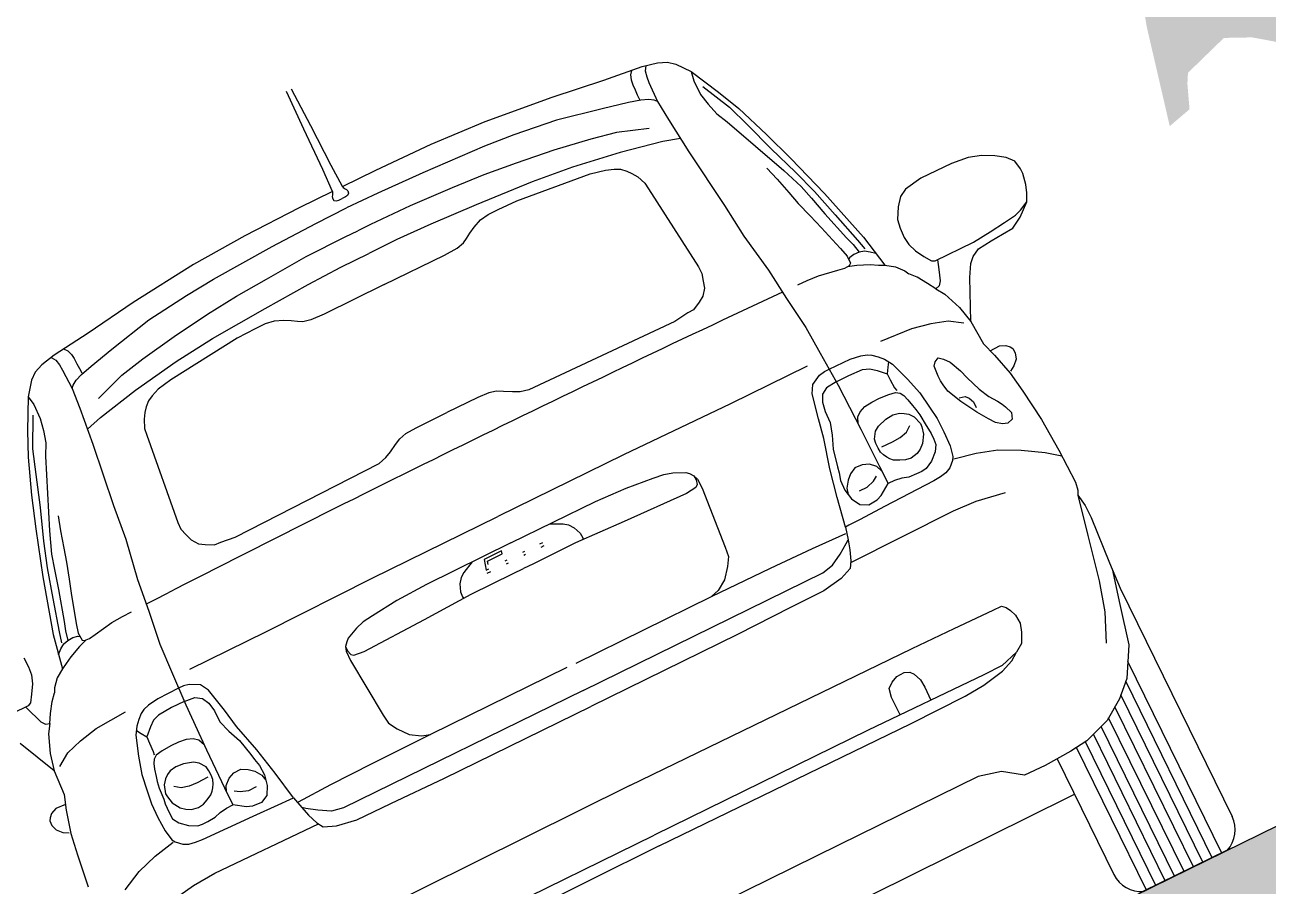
# Model space of a CAD drawing. Header units: millimetres. Extents: x 1754 to 2064, y 960 to 1845.
# Drawn here: x 2028.103 to 2029.983, y 1794.179 to 1795.481 of the extents above; entities that cross this region are included whole.
import ezdxf

# ---------------------------------------------------------------- set-up
doc = ezdxf.new("R2010")
doc.units = ezdxf.units.MM
for name, color, linetype in [('FIGURE_SAGOME', 252, 'Continuous'), ('SRAFA', 251, 'Continuous'), ('ZDIVO', 1, 'Continuous')]:
    doc.layers.add(name, color=color, linetype=linetype)

msp = doc.modelspace()

# ---------------------------------------------------------------- hatches: boundary and pattern name
at = {"layer": 'FIGURE_SAGOME', "linetype": 'Continuous'}
h = msp.add_hatch(color=256, dxfattribs=at)
h.paths.add_polyline_path([(2030.4062, 1795.5678), (2030.3734, 1795.5918), (2030.3628, 1795.5686), (2030.3589, 1795.5456), (2030.3616, 1795.5239), (2030.3687, 1795.5013), (2030.3917, 1795.4584), (2030.4243, 1795.4163), (2030.4598, 1795.3726), (2030.4908, 1795.3257), (2030.5114, 1795.2756), (2030.5154, 1795.2204), (2030.5588, 1795.1054), (2030.5988, 1794.9827), (2030.6229, 1794.9233), (2030.6535, 1794.8691), (2030.6926, 1794.8222), (2030.7157, 1794.8014), (2030.7426, 1794.7835), (2030.7066, 1794.7629), (2030.6643, 1794.7592), (2030.6184, 1794.7527), (2030.5942, 1794.7428), (2030.5706, 1794.7253), (2030.0448, 1795.4177), (2030.0204, 1795.4408), (2029.9932, 1795.4555), (2029.959, 1795.4618), (2029.9163, 1795.461), (2029.862, 1795.4083), (2029.8611, 1795.3918), (2029.8643, 1795.3531), (2029.8344, 1795.3276), (2029.7994, 1795.4788), (2029.7863, 1795.5586), (2029.7789, 1795.6392), (2029.7771, 1795.7204), (2029.783, 1795.8005), (2029.7981, 1795.8781), (2029.8228, 1795.9503), (2029.8541, 1795.9867), (2029.8883, 1796.0355), (2029.7829, 1796.2505), (2029.8103, 1796.305), (2029.8505, 1796.3007), (2029.879, 1796.2815), (2029.8976, 1796.2516), (2029.9118, 1796.2145), (2029.9357, 1796.133), (2029.9535, 1796.0966), (2029.9799, 1796.0674), (2030.0177, 1796.072), (2030.0524, 1796.0688), (2030.1129, 1796.0454), (2030.171, 1796.0108), (2030.2376, 1795.9793), (2030.2711, 1796.0458), (2030.2898, 1796.1201), (2030.2884, 1796.1986), (2030.2653, 1796.2745), (2030.2542, 1796.2971), (2030.2394, 1796.3129), (2030.1993, 1796.3313), (2030.1551, 1796.3437), (2030.117, 1796.3622), (2030.0961, 1796.4581), (2030.1547, 1796.4999), (2030.1856, 1796.486), (2030.2164, 1796.458), (2030.2491, 1796.4239), (2030.2891, 1796.3914), (2030.3849, 1796.3862), (2030.4267, 1796.4378), (2030.4606, 1796.4935), (2030.4828, 1796.5585), (2030.4883, 1796.6374), (2030.4717, 1796.6814), (2030.4479, 1796.7218), (2030.3909, 1796.8011), (2030.3639, 1796.842), (2030.3433, 1796.884), (2030.3324, 1796.9288), (2030.336, 1796.9767), (2030.4347, 1796.8407), (2030.4821, 1796.7706), (2030.5233, 1796.6967), (2030.5545, 1796.6187), (2030.574, 1796.5361), (2030.5774, 1796.4475), (2030.5617, 1796.3526), (2030.9192, 1796.0057), (2030.8859, 1795.9633), (2031.261, 1795.1449), (2031.1914, 1795.0967), (2030.8792, 1795.6784), (2030.8245, 1795.6796), (2030.809, 1795.658), (2031.0773, 1794.9737), (2031.057, 1794.961), (2030.9911, 1794.9595), (2030.92, 1795.1842), (2030.8224, 1795.41), (2030.762, 1795.5207), (2030.6953, 1795.6283), (2030.6192, 1795.7323), (2030.5363, 1795.832), (2030.5117, 1795.8781), (2030.4778, 1795.9266), (2030.4563, 1795.9482), (2030.4319, 1795.9652), (2030.4026, 1795.9759), (2030.3712, 1795.9786), (2030.3172, 1795.9251), (2030.3111, 1795.9151), (2030.3094, 1795.8962), (2030.3061, 1795.8395), (2030.3587, 1795.765), (2030.4048, 1795.6874), (2030.4411, 1795.605), (2030.4646, 1795.5162), (2030.4457, 1795.524), (2030.4282, 1795.5435)])
h.paths.add_polyline_path([(2030.3871, 1795.2367), (2030.416, 1795.2248), (2030.4407, 1795.1989), (2030.4824, 1795.1241), (2030.5085, 1795.0587), (2030.5374, 1794.9956), (2030.5646, 1794.9298), (2030.5882, 1794.8552), (2030.3443, 1795.2157), (2030.3605, 1795.2377)], flags=16)
at = {"layer": 'SRAFA'}
msp.add_hatch(color=256, dxfattribs=at).paths.add_polyline_path([(2053.2994, 1804.9647), (2027.3754, 1792.2563), (2027.0876, 1792.8435), (2030.3991, 1794.4669), (2030.3331, 1794.6016), (2042.5106, 1800.5712, 0.004178), (2042.5114, 1800.5713, -0.004178), (2042.5106, 1800.5712), (2042.6381, 1800.6337), (2052.9455, 1805.6866)])

# ---------------------------------------------------------------- linework, layer by layer
at = {"layer": 'FIGURE_SAGOME', "linetype": 'Continuous'}
for p, q in [((2028.9784, 1795.3971), (2029.0363, 1795.4176)), ((2029.0201, 1795.4119), (2029.0188, 1795.4052)), ((2029.0363, 1795.4176), (2029.0597, 1795.4232)), ((2029.0418, 1795.4189), (2029.0407, 1795.411)), ((2029.0407, 1795.411), (2029.0432, 1795.402)), ((2029.0597, 1795.4232), (2029.0746, 1795.4244)), ((2029.0746, 1795.4244), (2029.0872, 1795.4215)), ((2029.0872, 1795.4215), (2029.1103, 1795.4103)), ((2029.1103, 1795.4103), (2029.1518, 1795.3792)), ((2029.1103, 1795.4103), (2029.1144, 1795.3961)), ((2028.9002, 1795.3715), (2028.9784, 1795.3971)), ((2029.0188, 1795.4052), (2029.0195, 1795.3976)), ((2029.0195, 1795.3976), (2029.022, 1795.3903)), ((2029.022, 1795.3903), (2029.0256, 1795.3823)), ((2029.0432, 1795.402), (2029.0466, 1795.3938)), ((2029.0466, 1795.3938), (2029.0597, 1795.3649)), ((2029.1144, 1795.3961), (2029.1248, 1795.3755)), ((2028.5247, 1795.3228), (2028.4985, 1795.3801)), ((2028.5351, 1795.3279), (2028.5059, 1795.3837)), ((2028.799, 1795.3346), (2028.9002, 1795.3715)), ((2029.0256, 1795.3823), (2029.0289, 1795.3749)), ((2029.0289, 1795.3749), (2029.0321, 1795.368)), ((2029.1248, 1795.3755), (2029.1363, 1795.3606)), ((2029.128, 1795.3875), (2029.1686, 1795.3565)), ((2029.1518, 1795.3792), (2029.1824, 1795.3543)), ((2028.9756, 1795.354), (2028.9065, 1795.3368)), ((2029.0155, 1795.3632), (2028.9756, 1795.354)), ((2029.0345, 1795.3669), (2029.0155, 1795.3632)), ((2029.0458, 1795.3679), (2029.0345, 1795.3669)), ((2029.0546, 1795.3671), (2029.0458, 1795.3679)), ((2029.0597, 1795.3649), (2029.0546, 1795.3671)), ((2029.0597, 1795.3649), (2029.0762, 1795.3378)), ((2029.1363, 1795.3606), (2029.1491, 1795.3463)), ((2029.1686, 1795.3565), (2029.1963, 1795.3289)), ((2029.1824, 1795.3543), (2029.2246, 1795.3148)), ((2028.717, 1795.3002), (2028.799, 1795.3346)), ((2028.9065, 1795.3368), (2028.8422, 1795.3145)), ((2029.0762, 1795.3378), (2029.107, 1795.2889)), ((2029.1491, 1795.3463), (2029.165, 1795.3341)), ((2029.165, 1795.3341), (2029.2508, 1795.2605)), ((2028.5532, 1795.262), (2028.5247, 1795.3228)), ((2028.5657, 1795.2681), (2028.5351, 1795.3279)), ((2028.8422, 1795.3145), (2028.798, 1795.2974)), ((2028.9974, 1795.318), (2028.9588, 1795.3078)), ((2029.0471, 1795.3241), (2028.9974, 1795.318)), ((2029.1963, 1795.3289), (2029.2316, 1795.2932)), ((2029.2246, 1795.3148), (2029.2611, 1795.2787)), ((2028.6333, 1795.2609), (2028.717, 1795.3002)), ((2028.798, 1795.2974), (2028.7047, 1795.2571)), ((2028.9588, 1795.3078), (2028.9026, 1795.2912)), ((2029.0677, 1795.3043), (2029.003, 1795.2878)), ((2029.0942, 1795.3091), (2029.0677, 1795.3043)), ((2028.9026, 1795.2912), (2028.8455, 1795.2718)), ((2029.003, 1795.2878), (2028.9307, 1795.2657)), ((2029.107, 1795.2889), (2029.1611, 1795.2074)), ((2029.2316, 1795.2932), (2029.2684, 1795.2578)), ((2029.2611, 1795.2787), (2029.312, 1795.2257)), ((2029.5294, 1795.2804), (2029.5043, 1795.2713)), ((2029.5498, 1795.2832), (2029.5294, 1795.2804)), ((2029.5697, 1795.2826), (2029.5498, 1795.2832)), ((2029.587, 1795.2803), (2029.5697, 1795.2826)), ((2029.5999, 1795.2746), (2029.587, 1795.2803)), ((2028.5679, 1795.2287), (2028.5532, 1795.262)), ((2028.583, 1795.2362), (2028.5657, 1795.2681)), ((2028.583, 1795.2362), (2028.6333, 1795.2609)), ((2028.8455, 1795.2718), (2028.797, 1795.2539)), ((2028.9307, 1795.2657), (2028.8697, 1795.2436)), ((2028.9577, 1795.2553), (2028.9808, 1795.2613)), ((2028.9808, 1795.2613), (2028.9942, 1795.2627)), ((2028.9942, 1795.2627), (2029.0037, 1795.2624)), ((2029.0037, 1795.2624), (2029.013, 1795.2597)), ((2029.013, 1795.2597), (2029.0208, 1795.256)), ((2029.2248, 1795.2641), (2029.2404, 1795.2474)), ((2029.2508, 1795.2605), (2029.2768, 1795.2363)), ((2029.2684, 1795.2578), (2029.2971, 1795.229)), ((2029.5043, 1795.2713), (2029.4577, 1795.2491)), ((2029.6087, 1795.263), (2029.5999, 1795.2746)), ((2029.612, 1795.2558), (2029.6087, 1795.263)), ((2028.7047, 1795.2571), (2028.6366, 1795.2263)), ((2028.797, 1795.2539), (2028.7488, 1795.2342)), ((2028.8697, 1795.2436), (2028.7852, 1795.2085)), ((2028.8465, 1795.2146), (2028.9577, 1795.2553)), ((2029.0208, 1795.256), (2029.0296, 1795.2508)), ((2029.0296, 1795.2508), (2029.0404, 1795.2413)), ((2029.0404, 1795.2413), (2029.046, 1795.2326)), ((2029.2404, 1795.2474), (2029.2582, 1795.2271)), ((2029.4577, 1795.2491), (2029.4345, 1795.2323)), ((2029.6165, 1795.2394), (2029.612, 1795.2558)), ((2029.6182, 1795.2269), (2029.6165, 1795.2394)), ((2028.5679, 1795.2287), (2028.5175, 1795.2041)), ((2028.568, 1795.2234), (2028.5676, 1795.2211)), ((2028.5676, 1795.2211), (2028.5679, 1795.2185)), ((2028.5679, 1795.2287), (2028.568, 1795.2271)), ((2028.568, 1795.2271), (2028.568, 1795.2234)), ((2028.5875, 1795.2207), (2028.5824, 1795.2182)), ((2028.583, 1795.2362), (2028.5842, 1795.2351)), ((2028.5842, 1795.2351), (2028.5871, 1795.2328)), ((2028.5871, 1795.2328), (2028.5892, 1795.2317)), ((2028.5906, 1795.2227), (2028.5875, 1795.2207)), ((2028.5892, 1795.2317), (2028.5911, 1795.2299)), ((2028.6366, 1795.2263), (2028.5892, 1795.2043)), ((2028.5922, 1795.2262), (2028.5906, 1795.2227)), ((2028.5911, 1795.2299), (2028.5922, 1795.2262)), ((2028.7488, 1795.2342), (2028.6852, 1795.2073)), ((2029.046, 1795.2326), (2029.1216, 1795.1147)), ((2029.2582, 1795.2271), (2029.2724, 1795.2109)), ((2029.2768, 1795.2363), (2029.2924, 1795.2186)), ((2029.2971, 1795.229), (2029.3284, 1795.1936)), ((2029.312, 1795.2257), (2029.3712, 1795.1597)), ((2029.4269, 1795.2211), (2029.4238, 1795.2054)), ((2029.4345, 1795.2323), (2029.4269, 1795.2211)), ((2029.618, 1795.2132), (2029.6182, 1795.2269)), ((2028.5175, 1795.2041), (2028.4351, 1795.162)), ((2028.5428, 1795.1803), (2028.5892, 1795.2043)), ((2028.5679, 1795.2185), (2028.5701, 1795.2153)), ((2028.5701, 1795.2153), (2028.5739, 1795.2145)), ((2028.5739, 1795.2145), (2028.5773, 1795.2157)), ((2028.5773, 1795.2157), (2028.5824, 1795.2182)), ((2028.6852, 1795.2073), (2028.6255, 1795.1789)), ((2028.7852, 1795.2085), (2028.7165, 1795.1794)), ((2028.8035, 1795.1941), (2028.8186, 1795.2015)), ((2028.8186, 1795.2015), (2028.8465, 1795.2146)), ((2029.1611, 1795.2074), (2029.19, 1795.1615)), ((2029.2724, 1795.2109), (2029.2903, 1795.1922)), ((2029.2924, 1795.2186), (2029.3127, 1795.1952)), ((2029.4238, 1795.2054), (2029.4227, 1795.1865)), ((2029.608, 1795.1901), (2029.618, 1795.2132)), ((2029.6088, 1795.2007), (2029.618, 1795.2132)), ((2028.7823, 1795.1749), (2028.7919, 1795.186)), ((2028.7919, 1795.186), (2028.8035, 1795.1941)), ((2029.2903, 1795.1922), (2029.3075, 1795.1741)), ((2029.3127, 1795.1952), (2029.3456, 1795.1587)), ((2029.3284, 1795.1936), (2029.3622, 1795.1553)), ((2029.4227, 1795.1865), (2029.4264, 1795.1733)), ((2029.5846, 1795.1819), (2029.601, 1795.1931)), ((2029.5968, 1795.1736), (2029.608, 1795.1901)), ((2029.601, 1795.1931), (2029.6088, 1795.2007)), ((2028.4768, 1795.1454), (2028.5428, 1795.1803)), ((2028.5872, 1795.1601), (2028.6063, 1795.1695)), ((2028.6255, 1795.1789), (2028.6063, 1795.1695)), ((2028.7165, 1795.1794), (2028.6654, 1795.1561)), ((2028.7705, 1795.1577), (2028.7758, 1795.1658)), ((2028.7758, 1795.1658), (2028.7823, 1795.1749)), ((2029.3075, 1795.1741), (2029.33, 1795.1499)), ((2029.4264, 1795.1733), (2029.4327, 1795.1593)), ((2029.5374, 1795.1522), (2029.5626, 1795.1679)), ((2029.5626, 1795.1679), (2029.5846, 1795.1819)), ((2029.5641, 1795.1543), (2029.5813, 1795.1644)), ((2029.5813, 1795.1644), (2029.5968, 1795.1736)), ((2028.4351, 1795.162), (2028.3578, 1795.1183)), ((2028.3877, 1795.0963), (2028.4768, 1795.1454)), ((2028.5281, 1795.1303), (2028.5872, 1795.1601)), ((2028.6654, 1795.1561), (2028.623, 1795.1353)), ((2028.7563, 1795.1431), (2028.766, 1795.1513)), ((2028.766, 1795.1513), (2028.7705, 1795.1577)), ((2029.19, 1795.1615), (2029.2272, 1795.11)), ((2029.33, 1795.1499), (2029.3366, 1795.1426)), ((2029.3456, 1795.1587), (2029.3554, 1795.1485)), ((2029.3554, 1795.1485), (2029.3646, 1795.1369)), ((2029.3622, 1795.1553), (2029.3733, 1795.1423)), ((2029.3712, 1795.1597), (2029.4035, 1795.1172)), ((2029.4327, 1795.1593), (2029.4395, 1795.1485)), ((2029.4395, 1795.1485), (2029.4496, 1795.1389)), ((2029.4798, 1795.1238), (2029.5374, 1795.1522)), ((2029.545, 1795.1419), (2029.5641, 1795.1543)), ((2028.4679, 1795.0965), (2028.5281, 1795.1303)), ((2028.5807, 1795.1146), (2028.623, 1795.1353)), ((2028.6462, 1795.0881), (2028.7374, 1795.1323)), ((2028.7374, 1795.1323), (2028.7563, 1795.1431)), ((2029.3366, 1795.1426), (2029.3462, 1795.1312)), ((2029.3462, 1795.1312), (2029.3513, 1795.1202)), ((2029.3505, 1795.1288), (2029.3487, 1795.1257)), ((2029.3566, 1795.1334), (2029.3505, 1795.1288)), ((2029.3646, 1795.1369), (2029.3566, 1795.1334)), ((2029.3725, 1795.1384), (2029.3646, 1795.1369)), ((2029.3812, 1795.1372), (2029.3725, 1795.1384)), ((2029.3899, 1795.135), (2029.3812, 1795.1372)), ((2029.4496, 1795.1389), (2029.4623, 1795.1305)), ((2029.4623, 1795.1305), (2029.4739, 1795.1239)), ((2029.5335, 1795.12), (2029.5372, 1795.1303)), ((2029.5372, 1795.1303), (2029.545, 1795.1419)), ((2028.3578, 1795.1183), (2028.2665, 1795.0609)), ((2028.531, 1795.0884), (2028.5807, 1795.1146)), ((2029.1216, 1795.1147), (2029.1267, 1795.1048)), ((2029.2272, 1795.11), (2029.2549, 1795.0671)), ((2029.332, 1795.1096), (2029.3024, 1795.101)), ((2029.3422, 1795.1126), (2029.332, 1795.1096)), ((2029.3493, 1795.1166), (2029.3422, 1795.1126)), ((2029.347, 1795.1153), (2029.361, 1795.1175)), ((2029.3513, 1795.1202), (2029.3493, 1795.1166)), ((2029.361, 1795.1175), (2029.3813, 1795.1183)), ((2029.3813, 1795.1183), (2029.3939, 1795.1176)), ((2029.3939, 1795.1176), (2029.4035, 1795.1172)), ((2029.4035, 1795.1172), (2029.4195, 1795.115)), ((2029.4195, 1795.115), (2029.4336, 1795.1088)), ((2029.4336, 1795.1088), (2029.4396, 1795.1045)), ((2029.4739, 1795.1239), (2029.4798, 1795.1238)), ((2029.483, 1795.1254), (2029.4847, 1795.1149)), ((2029.4847, 1795.1149), (2029.4861, 1795.1023)), ((2029.5322, 1795.0987), (2029.5335, 1795.12)), ((2028.3472, 1795.0718), (2028.3877, 1795.0963)), ((2028.4228, 1795.0705), (2028.4679, 1795.0965)), ((2028.4659, 1795.052), (2028.531, 1795.0884)), ((2028.6462, 1795.0881), (2028.5554, 1795.0431)), ((2029.1267, 1795.1048), (2029.1287, 1795.093)), ((2029.1287, 1795.093), (2029.1304, 1795.0824)), ((2029.2853, 1795.0939), (2029.2715, 1795.0874)), ((2029.3024, 1795.101), (2029.2853, 1795.0939)), ((2029.4524, 1795.0992), (2029.4396, 1795.1045)), ((2029.4682, 1795.0898), (2029.4524, 1795.0992)), ((2029.4807, 1795.0815), (2029.4682, 1795.0898)), ((2029.4871, 1795.0938), (2029.4854, 1795.0863)), ((2029.4861, 1795.1023), (2029.4871, 1795.0938)), ((2029.5333, 1795.0323), (2029.5322, 1795.0987)), ((2028.2902, 1795.0347), (2028.3472, 1795.0718)), ((2028.3789, 1795.0431), (2028.4228, 1795.0705)), ((2029.1281, 1795.0704), (2029.1228, 1795.0613)), ((2029.1304, 1795.0824), (2029.1281, 1795.0704)), ((2029.4854, 1795.0863), (2029.4807, 1795.0815)), ((2029.4807, 1795.0815), (2029.4941, 1795.0735)), ((2029.4941, 1795.0735), (2029.5163, 1795.0533)), ((2028.2665, 1795.0609), (2028.1984, 1795.0148)), ((2028.3864, 1795.0067), (2028.4659, 1795.052)), ((2029.1228, 1795.0613), (2029.1142, 1795.0501)), ((2029.2549, 1795.0671), (2029.2838, 1795.0233)), ((2029.5163, 1795.0533), (2029.5333, 1795.0323)), ((2028.2343, 1794.9906), (2028.2902, 1795.0347)), ((2028.3286, 1795.0098), (2028.3789, 1795.0431)), ((2028.4796, 1795.0329), (2028.466, 1795.0287)), ((2028.4942, 1795.0336), (2028.4796, 1795.0329)), ((2028.5054, 1795.0333), (2028.4942, 1795.0336)), ((2028.515, 1795.0325), (2028.5054, 1795.0333)), ((2028.5229, 1795.032), (2028.515, 1795.0325)), ((2028.5353, 1795.0348), (2028.5229, 1795.032)), ((2028.5554, 1795.0431), (2028.5353, 1795.0348)), ((2029.086, 1795.0324), (2028.8649, 1794.9287)), ((2029.1055, 1795.0452), (2029.086, 1795.0324)), ((2029.1142, 1795.0501), (2029.1055, 1795.0452)), ((2029.4991, 1795.033), (2029.473, 1795.0285)), ((2029.5231, 1795.0297), (2029.4991, 1795.033)), ((2029.5333, 1795.0323), (2029.5525, 1794.9986)), ((2028.1984, 1795.0148), (2028.1468, 1794.9816)), ((2028.451, 1795.0213), (2028.4236, 1795.0072)), ((2028.466, 1795.0287), (2028.451, 1795.0213)), ((2029.2838, 1795.0233), (2029.3057, 1794.9844)), ((2029.4437, 1795.0211), (2029.3967, 1795.0019)), ((2029.473, 1795.0285), (2029.4437, 1795.0211)), ((2028.2811, 1794.9756), (2028.3286, 1795.0098)), ((2028.4236, 1795.0072), (2028.3232, 1794.9442)), ((2028.3316, 1794.9719), (2028.3864, 1795.0067)), ((2029.5525, 1794.9986), (2029.5692, 1794.9814)), ((2029.563, 1794.9878), (2029.5768, 1794.9953)), ((2029.5768, 1794.9953), (2029.5867, 1794.9962)), ((2029.5867, 1794.9962), (2029.5928, 1794.9938)), ((2028.1468, 1794.9816), (2028.1281, 1794.9665)), ((2028.1424, 1794.978), (2028.1493, 1794.974)), ((2028.1612, 1794.9908), (2028.1673, 1794.9878)), ((2028.1673, 1794.9878), (2028.1729, 1794.9826)), ((2028.1729, 1794.9826), (2028.1772, 1794.9761)), ((2028.1772, 1794.9761), (2028.1813, 1794.9684)), ((2028.2026, 1794.9646), (2028.2343, 1794.9906)), ((2028.2494, 1794.9513), (2028.2811, 1794.9756)), ((2029.3057, 1794.9844), (2029.3326, 1794.9362)), ((2029.3512, 1794.9751), (2029.367, 1794.9804)), ((2029.367, 1794.9804), (2029.3769, 1794.9818)), ((2029.3769, 1794.9818), (2029.3838, 1794.9814)), ((2029.3838, 1794.9814), (2029.3935, 1794.9789)), ((2029.3935, 1794.9789), (2029.403, 1794.9751)), ((2029.4796, 1794.9712), (2029.4841, 1794.9773)), ((2029.4841, 1794.9773), (2029.4921, 1794.9751)), ((2029.4921, 1794.9751), (2029.5021, 1794.9708)), ((2029.5692, 1794.9814), (2029.5928, 1794.9543)), ((2029.5928, 1794.9938), (2029.5968, 1794.9913)), ((2029.5968, 1794.9913), (2029.6007, 1794.985)), ((2029.6021, 1794.9754), (2029.5988, 1794.9654)), ((2029.6007, 1794.985), (2029.6021, 1794.9754)), ((2028.1281, 1794.9665), (2028.118, 1794.9554)), ((2028.1493, 1794.974), (2028.1549, 1794.9665)), ((2028.1549, 1794.9665), (2028.1593, 1794.9589)), ((2028.1593, 1794.9589), (2028.1742, 1794.9308)), ((2028.1813, 1794.9684), (2028.1851, 1794.9612)), ((2028.1851, 1794.9612), (2028.1886, 1794.9545)), ((2028.188, 1794.9519), (2028.2026, 1794.9646)), ((2028.2698, 1794.9284), (2028.3316, 1794.9719)), ((2029.2859, 1794.9645), (2029.1699, 1794.9077)), ((2029.3048, 1794.9511), (2029.312, 1794.9566)), ((2029.312, 1794.9566), (2029.3192, 1794.9603)), ((2029.3192, 1794.9603), (2029.3512, 1794.9751)), ((2029.3488, 1794.9507), (2029.3698, 1794.9596)), ((2029.3698, 1794.9596), (2029.3805, 1794.9609)), ((2029.3805, 1794.9609), (2029.3916, 1794.9581)), ((2029.3916, 1794.9581), (2029.4068, 1794.9532)), ((2029.403, 1794.9751), (2029.4148, 1794.9677)), ((2029.4079, 1794.963), (2029.4068, 1794.9532)), ((2029.4089, 1794.9714), (2029.4079, 1794.963)), ((2029.4148, 1794.9677), (2029.4375, 1794.9452)), ((2029.478, 1794.9647), (2029.4796, 1794.9712)), ((2029.484, 1794.9497), (2029.478, 1794.9647)), ((2029.5021, 1794.9708), (2029.5179, 1794.9575)), ((2029.5179, 1794.9575), (2029.5278, 1794.9471)), ((2029.5988, 1794.9654), (2029.5933, 1794.9572)), ((2028.1126, 1794.9437), (2028.1073, 1794.9185)), ((2028.118, 1794.9554), (2028.1126, 1794.9437)), ((2028.1755, 1794.9361), (2028.1802, 1794.9436)), ((2028.1802, 1794.9436), (2028.188, 1794.9519)), ((2028.2141, 1794.9157), (2028.2494, 1794.9513)), ((2028.3232, 1794.9442), (2028.3044, 1794.9297)), ((2029.2946, 1794.9371), (2029.3048, 1794.9511)), ((2029.3299, 1794.9411), (2029.3151, 1794.9319)), ((2029.3299, 1794.9411), (2029.3488, 1794.9507)), ((2029.4068, 1794.9532), (2029.4116, 1794.9442)), ((2029.4116, 1794.9442), (2029.4181, 1794.932)), ((2029.4375, 1794.9452), (2029.4562, 1794.9242)), ((2029.4877, 1794.9423), (2029.484, 1794.9497)), ((2029.4917, 1794.9363), (2029.4877, 1794.9423)), ((2029.5278, 1794.9471), (2029.5463, 1794.9299)), ((2029.5928, 1794.9543), (2029.6121, 1794.9268)), ((2028.1742, 1794.9308), (2028.1755, 1794.9361)), ((2028.1742, 1794.9308), (2028.1855, 1794.9012)), ((2028.2171, 1794.8873), (2028.2698, 1794.9284)), ((2028.295, 1794.9199), (2028.2895, 1794.9123)), ((2028.3044, 1794.9297), (2028.295, 1794.9199)), ((2028.8044, 1794.9243), (2028.7877, 1794.9173)), ((2028.816, 1794.9268), (2028.8044, 1794.9243)), ((2028.8268, 1794.9264), (2028.816, 1794.9268)), ((2028.8403, 1794.9258), (2028.8268, 1794.9264)), ((2028.8517, 1794.9261), (2028.8403, 1794.9258)), ((2028.8649, 1794.9287), (2028.8517, 1794.9261)), ((2029.2937, 1794.9229), (2029.2946, 1794.9371)), ((2029.3029, 1794.8849), (2029.2937, 1794.9229)), ((2029.3093, 1794.9222), (2029.3089, 1794.9104)), ((2029.3151, 1794.9319), (2029.3093, 1794.9222)), ((2029.3326, 1794.9362), (2029.367, 1794.8697)), ((2029.3954, 1794.9161), (2029.4093, 1794.9219)), ((2029.4093, 1794.9219), (2029.4198, 1794.9251)), ((2029.4181, 1794.932), (2029.4215, 1794.928)), ((2029.4198, 1794.9251), (2029.4266, 1794.9239)), ((2029.4266, 1794.9239), (2029.4321, 1794.9204)), ((2029.4321, 1794.9204), (2029.4384, 1794.9138)), ((2029.4562, 1794.9242), (2029.471, 1794.9025)), ((2029.4988, 1794.9267), (2029.4917, 1794.9363)), ((2029.5182, 1794.9112), (2029.4988, 1794.9267)), ((2029.5157, 1794.917), (2029.5249, 1794.919)), ((2029.5249, 1794.919), (2029.5311, 1794.9163)), ((2029.5463, 1794.9299), (2029.5605, 1794.9188)), ((2029.5605, 1794.9188), (2029.574, 1794.9119)), ((2029.6121, 1794.9268), (2029.6403, 1794.8843)), ((2028.1073, 1794.9185), (2028.1064, 1794.8667)), ((2028.1073, 1794.9185), (2028.116, 1794.9066)), ((2028.116, 1794.9066), (2028.1259, 1794.8858)), ((2028.1855, 1794.9012), (2028.2052, 1794.8469)), ((2028.286, 1794.9033), (2028.2841, 1794.8948)), ((2028.2895, 1794.9123), (2028.286, 1794.9033)), ((2028.7877, 1794.9173), (2028.7411, 1794.8945)), ((2029.1699, 1794.9077), (2029.008, 1794.8306)), ((2029.3089, 1794.9104), (2029.313, 1794.8964)), ((2029.3663, 1794.8959), (2029.3732, 1794.9036)), ((2029.3732, 1794.9036), (2029.3836, 1794.9104)), ((2029.3836, 1794.9104), (2029.3954, 1794.9161)), ((2029.4384, 1794.9138), (2029.4454, 1794.9052)), ((2029.4454, 1794.9052), (2029.4502, 1794.8994)), ((2029.471, 1794.9025), (2029.4826, 1794.8855)), ((2029.5427, 1794.8952), (2029.5182, 1794.9112)), ((2029.5311, 1794.9163), (2029.5373, 1794.9107)), ((2029.5373, 1794.9107), (2029.5416, 1794.9021)), ((2029.574, 1794.9119), (2029.581, 1794.9074)), ((2029.581, 1794.9074), (2029.5861, 1794.9033)), ((2029.5861, 1794.9033), (2029.5948, 1794.8945)), ((2028.1144, 1794.8906), (2028.114, 1794.8396)), ((2028.1259, 1794.8858), (2028.1306, 1794.8676)), ((2028.1971, 1794.8693), (2028.2171, 1794.8873)), ((2028.2841, 1794.8948), (2028.2828, 1794.8847)), ((2028.2828, 1794.8847), (2028.2836, 1794.8703)), ((2028.6945, 1794.8717), (2028.7411, 1794.8945)), ((2029.3113, 1794.8553), (2029.3029, 1794.8849)), ((2029.313, 1794.8964), (2029.3209, 1794.8797)), ((2029.3626, 1794.8881), (2029.3663, 1794.8959)), ((2029.363, 1794.8774), (2029.3626, 1794.8881)), ((2029.3938, 1794.874), (2029.405, 1794.8845)), ((2029.405, 1794.8845), (2029.4157, 1794.8909)), ((2029.4157, 1794.8909), (2029.4258, 1794.8936)), ((2029.4258, 1794.8936), (2029.4326, 1794.8933)), ((2029.4326, 1794.8933), (2029.4395, 1794.8919)), ((2029.4395, 1794.8919), (2029.448, 1794.8879)), ((2029.448, 1794.8879), (2029.4573, 1794.8782)), ((2029.4502, 1794.8994), (2029.4566, 1794.891)), ((2029.4566, 1794.891), (2029.4657, 1794.8752)), ((2029.4826, 1794.8855), (2029.4929, 1794.8652)), ((2029.5601, 1794.8849), (2029.5427, 1794.8952)), ((2029.5706, 1794.8795), (2029.5601, 1794.8849)), ((2029.5958, 1794.8844), (2029.5896, 1794.8783)), ((2029.5948, 1794.8945), (2029.5958, 1794.8844)), ((2029.6403, 1794.8843), (2029.6664, 1794.8375)), ((2028.1064, 1794.8667), (2028.1073, 1794.8273)), ((2028.1306, 1794.8676), (2028.1341, 1794.8487)), ((2028.2836, 1794.8703), (2028.2871, 1794.8606)), ((2028.6697, 1794.8551), (2028.6787, 1794.8627)), ((2028.6787, 1794.8627), (2028.6945, 1794.8717)), ((2029.3209, 1794.8797), (2029.3239, 1794.8603)), ((2029.367, 1794.8697), (2029.3954, 1794.8131)), ((2029.3877, 1794.8543), (2029.3895, 1794.8663)), ((2029.3895, 1794.8663), (2029.3938, 1794.874)), ((2029.4264, 1794.8571), (2029.4361, 1794.8649)), ((2029.4361, 1794.8649), (2029.441, 1794.8748)), ((2029.4573, 1794.8782), (2029.4594, 1794.8728)), ((2029.4594, 1794.8728), (2029.4619, 1794.8618)), ((2029.4657, 1794.8752), (2029.4696, 1794.8694)), ((2029.4696, 1794.8694), (2029.4733, 1794.8628)), ((2029.4733, 1794.8628), (2029.4774, 1794.8543)), ((2029.4929, 1794.8652), (2029.502, 1794.8442)), ((2029.5813, 1794.8773), (2029.5706, 1794.8795)), ((2029.5896, 1794.8783), (2029.5813, 1794.8773)), ((2028.1341, 1794.8487), (2028.1339, 1794.8287)), ((2028.2052, 1794.8469), (2028.2365, 1794.7542)), ((2028.2871, 1794.8606), (2028.334, 1794.7286)), ((2028.6556, 1794.8352), (2028.6634, 1794.8463)), ((2028.6634, 1794.8463), (2028.6697, 1794.8551)), ((2029.3203, 1794.8095), (2029.3113, 1794.8553)), ((2029.3239, 1794.8603), (2029.3251, 1794.839)), ((2029.3898, 1794.8478), (2029.3877, 1794.8543)), ((2029.3933, 1794.8407), (2029.3898, 1794.8478)), ((2029.3987, 1794.8429), (2029.4151, 1794.8504)), ((2029.4151, 1794.8504), (2029.4264, 1794.8571)), ((2029.4606, 1794.8478), (2029.457, 1794.8394)), ((2029.4619, 1794.8618), (2029.4606, 1794.8478)), ((2029.4774, 1794.8543), (2029.4808, 1794.8465)), ((2029.4808, 1794.8465), (2029.4795, 1794.8351)), ((2029.502, 1794.8442), (2029.5065, 1794.8282)), ((2028.1073, 1794.8273), (2028.1127, 1794.7697)), ((2028.114, 1794.8396), (2028.1189, 1794.8008)), ((2028.1339, 1794.8287), (2028.1396, 1794.7158)), ((2028.6383, 1794.8176), (2028.6484, 1794.8264)), ((2028.6484, 1794.8264), (2028.6556, 1794.8352)), ((2029.008, 1794.8306), (2028.8181, 1794.7375)), ((2029.3251, 1794.839), (2029.3316, 1794.8125)), ((2029.3967, 1794.8349), (2029.3933, 1794.8407)), ((2029.4014, 1794.8305), (2029.3967, 1794.8349)), ((2029.4063, 1794.8271), (2029.4014, 1794.8305)), ((2029.4112, 1794.8245), (2029.4063, 1794.8271)), ((2029.4435, 1794.8258), (2029.4346, 1794.8231)), ((2029.4523, 1794.8326), (2029.4435, 1794.8258)), ((2029.457, 1794.8394), (2029.4523, 1794.8326)), ((2029.4795, 1794.8351), (2029.474, 1794.8211)), ((2029.5065, 1794.8282), (2029.5059, 1794.8223)), ((2029.5416, 1794.8326), (2029.508, 1794.8242)), ((2029.5746, 1794.8378), (2029.5416, 1794.8326)), ((2029.6094, 1794.8373), (2029.5746, 1794.8378)), ((2029.646, 1794.8337), (2029.6094, 1794.8373)), ((2029.6711, 1794.8288), (2029.646, 1794.8337)), ((2029.6664, 1794.8375), (2029.6919, 1794.7891)), ((2028.4209, 1794.7064), (2028.6383, 1794.8176)), ((2029.3312, 1794.7663), (2029.3203, 1794.8095)), ((2029.3316, 1794.8125), (2029.3343, 1794.8035)), ((2029.3581, 1794.8108), (2029.3516, 1794.8018)), ((2029.3691, 1794.8155), (2029.3581, 1794.8108)), ((2029.38, 1794.8164), (2029.3691, 1794.8155)), ((2029.3911, 1794.8132), (2029.38, 1794.8164)), ((2029.3986, 1794.8067), (2029.3911, 1794.8132)), ((2029.3954, 1794.8131), (2029.4084, 1794.7873)), ((2029.4167, 1794.8227), (2029.4112, 1794.8245)), ((2029.4263, 1794.8225), (2029.4167, 1794.8227)), ((2029.4346, 1794.8231), (2029.4263, 1794.8225)), ((2029.4659, 1794.81), (2029.4594, 1794.8057)), ((2029.474, 1794.8211), (2029.4659, 1794.81)), ((2029.5017, 1794.8108), (2029.4958, 1794.8035)), ((2029.5059, 1794.8223), (2029.5017, 1794.8108)), ((2028.1189, 1794.8008), (2028.1255, 1794.751)), ((2029.0123, 1794.7803), (2029.053, 1794.7952)), ((2029.053, 1794.7952), (2029.0689, 1794.8009)), ((2029.0689, 1794.8009), (2029.0825, 1794.8033)), ((2029.0825, 1794.8033), (2029.1024, 1794.8038)), ((2029.1024, 1794.8038), (2029.1078, 1794.8022)), ((2029.1078, 1794.8022), (2029.1146, 1794.7991)), ((2029.1146, 1794.7991), (2029.1198, 1794.794)), ((2029.1146, 1794.7991), (2029.1178, 1794.7929)), ((2029.1178, 1794.7929), (2029.1193, 1794.7856)), ((2029.1198, 1794.794), (2029.1269, 1794.7801)), ((2029.3343, 1794.8035), (2029.3363, 1794.7919)), ((2029.3363, 1794.7919), (2029.3431, 1794.7771)), ((2029.3477, 1794.7923), (2029.3461, 1794.7802)), ((2029.3516, 1794.8018), (2029.3477, 1794.7923)), ((2029.3768, 1794.7816), (2029.3861, 1794.7906)), ((2029.3861, 1794.7906), (2029.3908, 1794.7984)), ((2029.398, 1794.7691), (2029.4084, 1794.7873)), ((2029.4777, 1794.7916), (2029.403, 1794.7524)), ((2029.4182, 1794.7917), (2029.4084, 1794.7873)), ((2029.4292, 1794.7955), (2029.4182, 1794.7917)), ((2029.4396, 1794.7971), (2029.4292, 1794.7955)), ((2029.4514, 1794.8018), (2029.4396, 1794.7971)), ((2029.4594, 1794.8057), (2029.4514, 1794.8018)), ((2029.4876, 1794.7972), (2029.4777, 1794.7916)), ((2029.4958, 1794.8035), (2029.4876, 1794.7972)), ((2029.6919, 1794.7891), (2029.6953, 1794.777)), ((2028.1127, 1794.7697), (2028.1189, 1794.7187)), ((2028.9656, 1794.76), (2029.0123, 1794.7803)), ((2029.1034, 1794.7723), (2029.0093, 1794.73)), ((2029.1173, 1794.7812), (2029.1034, 1794.7723)), ((2029.1193, 1794.7856), (2029.1173, 1794.7812)), ((2029.1269, 1794.7801), (2029.1618, 1794.6909)), ((2029.3431, 1794.7771), (2029.3532, 1794.7643)), ((2029.3461, 1794.7802), (2029.3482, 1794.7707)), ((2029.3652, 1794.776), (2029.3768, 1794.7816)), ((2029.3916, 1794.7626), (2029.398, 1794.7691)), ((2029.5853, 1794.7731), (2029.5411, 1794.76)), ((2029.6953, 1794.777), (2029.6956, 1794.7699)), ((2029.6956, 1794.7699), (2029.7065, 1794.7542)), ((2029.6956, 1794.7699), (2029.7107, 1794.7085)), ((2028.1255, 1794.751), (2028.1309, 1794.7002)), ((2028.2365, 1794.7542), (2028.2551, 1794.7032)), ((2028.8376, 1794.6977), (2028.9656, 1794.76)), ((2029.3439, 1794.7215), (2029.3312, 1794.7663)), ((2029.3532, 1794.7643), (2029.3658, 1794.7554)), ((2029.3658, 1794.7554), (2029.379, 1794.755)), ((2029.403, 1794.7524), (2029.3661, 1794.733)), ((2029.379, 1794.755), (2029.3916, 1794.7626)), ((2029.5411, 1794.76), (2029.5067, 1794.7456)), ((2029.7065, 1794.7542), (2029.7155, 1794.7358)), ((2028.1527, 1794.7385), (2028.1563, 1794.716)), ((2028.6281, 1794.6444), (2028.8181, 1794.7375)), ((2029.3661, 1794.733), (2029.3492, 1794.7241)), ((2029.5067, 1794.7456), (2029.3517, 1794.6672)), ((2029.7155, 1794.7358), (2029.7433, 1794.6672)), ((2028.1189, 1794.7187), (2028.1297, 1794.6461)), ((2028.1396, 1794.7158), (2028.1428, 1794.6804)), ((2028.1563, 1794.716), (2028.1615, 1794.6895)), ((2028.334, 1794.7286), (2028.3387, 1794.7185)), ((2028.3387, 1794.7185), (2028.3468, 1794.7097)), ((2028.8962, 1794.7262), (2028.9166, 1794.7264)), ((2028.9166, 1794.7264), (2028.9251, 1794.7247)), ((2028.9251, 1794.7247), (2028.9337, 1794.7204)), ((2028.9337, 1794.7204), (2028.9428, 1794.7124)), ((2029.0093, 1794.73), (2028.9355, 1794.6976)), ((2028.9428, 1794.7124), (2028.9466, 1794.7054)), ((2029.3492, 1794.7241), (2029.3439, 1794.7215)), ((2029.3439, 1794.7215), (2029.3478, 1794.7023)), ((2028.1309, 1794.7002), (2028.1361, 1794.6599)), ((2028.2551, 1794.7032), (2028.273, 1794.6422)), ((2028.3468, 1794.7097), (2028.3541, 1794.7019)), ((2028.3541, 1794.7019), (2028.365, 1794.6963)), ((2028.365, 1794.6963), (2028.3754, 1794.695)), ((2028.3754, 1794.695), (2028.3896, 1794.6948)), ((2028.3896, 1794.6948), (2028.3988, 1794.6988)), ((2028.3988, 1794.6988), (2028.4209, 1794.7064)), ((2028.8376, 1794.6977), (2028.71, 1794.6347)), ((2028.9355, 1794.6976), (2028.8722, 1794.6661)), ((2028.8815, 1794.696), (2028.8862, 1794.6982)), ((2028.8834, 1794.6913), (2028.8883, 1794.6937)), ((2028.9466, 1794.7054), (2028.9463, 1794.7023)), ((2029.2939, 1794.6888), (2029.3446, 1794.7116)), ((2029.3359, 1794.6806), (2029.3447, 1794.6966)), ((2029.3447, 1794.6966), (2029.3478, 1794.7023)), ((2029.3478, 1794.7023), (2029.3505, 1794.6871)), ((2029.7107, 1794.7085), (2029.7277, 1794.64)), ((2028.1428, 1794.6804), (2028.1472, 1794.6572)), ((2028.1615, 1794.6895), (2028.1655, 1794.6683)), ((2028.8238, 1794.6854), (2028.7974, 1794.6724)), ((2028.8023, 1794.6701), (2028.8246, 1794.681)), ((2028.8246, 1794.681), (2028.8238, 1794.6854)), ((2028.8581, 1794.6845), (2028.8552, 1794.6831)), ((2028.86, 1794.6798), (2028.8571, 1794.6784)), ((2029.1618, 1794.6909), (2029.1667, 1794.677)), ((2029.1667, 1794.677), (2029.1652, 1794.6616)), ((2029.2307, 1794.6592), (2029.2939, 1794.6888)), ((2029.3245, 1794.6637), (2029.3359, 1794.6806)), ((2029.3505, 1794.6871), (2029.3519, 1794.6706)), ((2028.1361, 1794.6599), (2028.145, 1794.6135)), ((2028.1472, 1794.6572), (2028.1533, 1794.6269)), ((2028.1655, 1794.6683), (2028.1694, 1794.6427)), ((2028.7791, 1794.6688), (2028.7665, 1794.6528)), ((2028.7974, 1794.6724), (2028.8003, 1794.6561)), ((2028.8003, 1794.6561), (2028.8042, 1794.6581)), ((2028.8032, 1794.6649), (2028.8023, 1794.6701)), ((2028.8316, 1794.6715), (2028.8286, 1794.67)), ((2028.8334, 1794.6668), (2028.8305, 1794.6654)), ((2028.8413, 1794.651), (2028.8568, 1794.6586)), ((2028.8722, 1794.6661), (2028.8568, 1794.6586)), ((2029.1413, 1794.6163), (2029.2307, 1794.6592)), ((2029.1652, 1794.6616), (2029.1609, 1794.6417)), ((2029.3094, 1794.6523), (2029.3245, 1794.6637)), ((2029.3512, 1794.6589), (2029.3372, 1794.6439)), ((2029.3519, 1794.6706), (2029.3512, 1794.6589)), ((2029.7433, 1794.6672), (2029.7593, 1794.6292)), ((2029.7471, 1794.6583), (2029.7591, 1794.6042)), ((2028.1297, 1794.6461), (2028.1455, 1794.5589)), ((2028.1694, 1794.6427), (2028.1732, 1794.618)), ((2028.273, 1794.6422), (2028.29, 1794.5941)), ((2028.468, 1794.5636), (2028.6281, 1794.6444)), ((2028.7626, 1794.6451), (2028.7607, 1794.6356)), ((2028.7665, 1794.6528), (2028.7626, 1794.6451)), ((2028.7777, 1794.6202), (2028.8413, 1794.651)), ((2028.8021, 1794.6515), (2028.8075, 1794.6541)), ((2028.947, 1794.4746), (2029.3094, 1794.6523)), ((2029.1609, 1794.6417), (2029.1514, 1794.6257)), ((2029.3372, 1794.6439), (2029.3113, 1794.6251)), ((2029.7277, 1794.64), (2029.7361, 1794.5932)), ((2028.1533, 1794.6269), (2028.1621, 1794.5785)), ((2028.1732, 1794.618), (2028.1786, 1794.5854)), ((2028.71, 1794.6347), (2028.6653, 1794.6102)), ((2028.7069, 1794.5817), (2028.7777, 1794.6202)), ((2028.7607, 1794.6356), (2028.7616, 1794.6235)), ((2028.7616, 1794.6235), (2028.7647, 1794.6162)), ((2029.1514, 1794.6257), (2029.1413, 1794.6163)), ((2029.3113, 1794.6251), (2029.2606, 1794.5998)), ((2029.7593, 1794.6292), (2029.9287, 1794.2837)), ((2028.145, 1794.6135), (2028.1545, 1794.5633)), ((2028.6653, 1794.6102), (2028.6286, 1794.5871)), ((2028.7647, 1794.6162), (2028.7673, 1794.6146)), ((2028.9364, 1794.5158), (2029.1413, 1794.6163)), ((2029.2606, 1794.5998), (2029.1804, 1794.559)), ((2029.5671, 1794.5958), (2029.5801, 1794.6019)), ((2029.5801, 1794.6019), (2029.587, 1794.5996)), ((2029.587, 1794.5996), (2029.5933, 1794.5952)), ((2029.7591, 1794.6042), (2029.7725, 1794.5432)), ((2028.1786, 1794.5854), (2028.1802, 1794.5758)), ((2028.234, 1794.5773), (2028.2502, 1794.5864)), ((2028.2502, 1794.5864), (2028.2638, 1794.5934)), ((2028.29, 1794.5941), (2028.3069, 1794.5444)), ((2028.6286, 1794.5871), (2028.6143, 1794.578)), ((2028.6158, 1794.5333), (2028.7069, 1794.5817)), ((2029.5081, 1794.5683), (2029.5671, 1794.5958)), ((2029.5933, 1794.5952), (2029.6011, 1794.5884)), ((2029.6011, 1794.5884), (2029.608, 1794.5764)), ((2029.7361, 1794.5932), (2029.7381, 1794.5458)), ((2028.1545, 1794.5633), (2028.1581, 1794.5465)), ((2028.1621, 1794.5785), (2028.1641, 1794.5645)), ((2028.1641, 1794.5645), (2028.1677, 1794.5501)), ((2028.1802, 1794.5758), (2028.1834, 1794.5611)), ((2028.2091, 1794.5592), (2028.234, 1794.5773)), ((2028.3521, 1794.5067), (2028.468, 1794.5636)), ((2028.6041, 1794.5688), (2028.5915, 1794.5533)), ((2028.6143, 1794.578), (2028.6041, 1794.5688)), ((2029.4449, 1794.5378), (2029.5081, 1794.5683)), ((2029.608, 1794.5764), (2029.6103, 1794.5623)), ((2029.6103, 1794.5623), (2029.6103, 1794.5454)), ((2028.1455, 1794.5589), (2028.1593, 1794.5073)), ((2028.1572, 1794.5372), (2028.1616, 1794.5448)), ((2028.1616, 1794.5448), (2028.1677, 1794.5501)), ((2028.1677, 1794.5501), (2028.1752, 1794.5543)), ((2028.1752, 1794.5543), (2028.1827, 1794.5563)), ((2028.1827, 1794.5563), (2028.1862, 1794.5558)), ((2028.1834, 1794.5611), (2028.189, 1794.5504)), ((2028.1955, 1794.5508), (2028.1852, 1794.5411)), ((2028.189, 1794.5504), (2028.193, 1794.5497)), ((2028.193, 1794.5497), (2028.2005, 1794.553)), ((2028.2005, 1794.553), (2028.2091, 1794.5592)), ((2028.3069, 1794.5444), (2028.3242, 1794.5032)), ((2028.5894, 1794.5481), (2028.5878, 1794.5408)), ((2028.5915, 1794.5533), (2028.5894, 1794.5481)), ((2029.1804, 1794.559), (2028.9588, 1794.4504)), ((2029.6103, 1794.5454), (2029.6028, 1794.5322)), ((2029.7725, 1794.5432), (2029.7694, 1794.4927)), ((2028.1536, 1794.529), (2028.1572, 1794.5372)), ((2028.1721, 1794.5255), (2028.1649, 1794.5151)), ((2028.1852, 1794.5411), (2028.1721, 1794.5255)), ((2028.5878, 1794.5408), (2028.5885, 1794.5336)), ((2028.5878, 1794.5408), (2028.5907, 1794.5344)), ((2028.5885, 1794.5336), (2028.5953, 1794.5195)), ((2028.5907, 1794.5344), (2028.5956, 1794.5289)), ((2028.5956, 1794.5289), (2028.6003, 1794.5277)), ((2028.6003, 1794.5277), (2028.6158, 1794.5333)), ((2029.0176, 1794.3305), (2029.4449, 1794.5378)), ((2029.6028, 1794.5322), (2029.5807, 1794.5122)), ((2029.5955, 1794.5194), (2029.6028, 1794.5322)), ((2028.1009, 1794.5235), (2028.1082, 1794.51)), ((2028.1082, 1794.51), (2028.1126, 1794.498)), ((2028.1593, 1794.5073), (2028.1513, 1794.4933)), ((2028.1649, 1794.5151), (2028.1593, 1794.5073)), ((2028.5953, 1794.5195), (2028.6444, 1794.4373)), ((2028.9226, 1794.509), (2028.7159, 1794.4077)), ((2029.5807, 1794.5122), (2029.553, 1794.498)), ((2029.5813, 1794.5036), (2029.5955, 1794.5194)), ((2029.913, 1794.2286), (2029.771, 1794.5184)), ((2028.1126, 1794.498), (2028.114, 1794.4842)), ((2028.1513, 1794.4933), (2028.1475, 1794.4784)), ((2028.3242, 1794.5032), (2028.3458, 1794.4525)), ((2029.553, 1794.498), (2029.3784, 1794.4146)), ((2029.4101, 1794.4775), (2029.4147, 1794.4869)), ((2029.4147, 1794.4869), (2029.4215, 1794.4955)), ((2029.4215, 1794.4955), (2029.4325, 1794.5014)), ((2029.4325, 1794.5014), (2029.4414, 1794.5019)), ((2029.4414, 1794.5019), (2029.4477, 1794.4988)), ((2029.4477, 1794.4988), (2029.4575, 1794.4906)), ((2029.4575, 1794.4906), (2029.4639, 1794.4794)), ((2029.5532, 1794.4822), (2029.5813, 1794.5036)), ((2029.7694, 1794.4927), (2029.7583, 1794.4618)), ((2029.8988, 1794.2216), (2029.7679, 1794.4885)), ((2028.1128, 1794.4689), (2028.1109, 1794.4557)), ((2028.114, 1794.4842), (2028.1128, 1794.4689)), ((2028.1436, 1794.4576), (2028.1473, 1794.471)), ((2028.1475, 1794.4784), (2028.1473, 1794.471)), ((2028.335, 1794.4779), (2028.3038, 1794.4616)), ((2028.3424, 1794.4813), (2028.335, 1794.4779)), ((2028.3511, 1794.4836), (2028.3424, 1794.4813)), ((2028.3684, 1794.483), (2028.3511, 1794.4836)), ((2028.3801, 1794.4751), (2028.3684, 1794.483)), ((2028.4046, 1794.4446), (2028.3801, 1794.4751)), ((2028.947, 1794.4746), (2028.5845, 1794.2969)), ((2029.4135, 1794.4638), (2029.4101, 1794.4775)), ((2029.4639, 1794.4794), (2029.4732, 1794.4599)), ((2029.5249, 1794.4656), (2029.5532, 1794.4822)), ((2029.8845, 1794.2146), (2029.7605, 1794.4677)), ((2028.1074, 1794.451), (2028.0496, 1794.4229)), ((2028.1042, 1794.4494), (2028.1114, 1794.4417)), ((2028.1109, 1794.4557), (2028.1074, 1794.451)), ((2028.1414, 1794.4394), (2028.1436, 1794.4576)), ((2028.2898, 1794.4524), (2028.2827, 1794.4454)), ((2028.3038, 1794.4616), (2028.2898, 1794.4524)), ((2028.3245, 1794.4486), (2028.3046, 1794.4373)), ((2028.3436, 1794.4577), (2028.3245, 1794.4486)), ((2028.3436, 1794.4577), (2028.3599, 1794.4637)), ((2028.3458, 1794.4525), (2028.3773, 1794.3846)), ((2028.3599, 1794.4637), (2028.3712, 1794.4624)), ((2028.3712, 1794.4624), (2028.3807, 1794.4554)), ((2028.3807, 1794.4554), (2028.3893, 1794.4436)), ((2028.7372, 1794.3418), (2028.9588, 1794.4504)), ((2029.4264, 1794.4375), (2029.4135, 1794.4638)), ((2029.4433, 1794.4244), (2029.5249, 1794.4656)), ((2029.7583, 1794.4618), (2029.7396, 1794.4289)), ((2029.8703, 1794.2077), (2029.7515, 1794.4499)), ((2028.1114, 1794.4417), (2028.1205, 1794.4329)), ((2028.1205, 1794.4329), (2028.1266, 1794.4269)), ((2028.1403, 1794.4244), (2028.1414, 1794.4394)), ((2028.2106, 1794.4167), (2028.2546, 1794.4421)), ((2028.2748, 1794.4305), (2028.272, 1794.4206)), ((2028.2787, 1794.4397), (2028.2748, 1794.4305)), ((2028.2827, 1794.4454), (2028.2787, 1794.4397)), ((2028.2969, 1794.4297), (2028.2924, 1794.4193)), ((2028.3046, 1794.4373), (2028.2969, 1794.4297)), ((2028.3893, 1794.4436), (2028.3977, 1794.4271)), ((2028.4228, 1794.4198), (2028.4046, 1794.4446)), ((2028.6444, 1794.4373), (2028.6524, 1794.4249)), ((2029.856, 1794.2007), (2029.742, 1794.4332)), ((2028.1266, 1794.4269), (2028.1336, 1794.4236)), ((2028.1336, 1794.4236), (2028.1403, 1794.4244)), ((2028.1403, 1794.4244), (2028.1384, 1794.4089)), ((2028.1869, 1794.398), (2028.2106, 1794.4167)), ((2028.272, 1794.4206), (2028.2706, 1794.4068)), ((2028.2713, 1794.4137), (2028.2786, 1794.4094)), ((2028.2924, 1794.4193), (2028.2869, 1794.4042)), ((2028.3977, 1794.4271), (2028.4112, 1794.4129)), ((2028.4112, 1794.4129), (2028.4273, 1794.3989)), ((2028.4535, 1794.3846), (2028.4228, 1794.4198)), ((2028.6524, 1794.4249), (2028.6655, 1794.4166)), ((2028.6655, 1794.4166), (2028.6838, 1794.4078)), ((2029.3784, 1794.4146), (2029.0543, 1794.2557)), ((2029.0622, 1794.2395), (2029.4433, 1794.4244)), ((2029.7396, 1794.4289), (2029.7091, 1794.3982)), ((2029.8418, 1794.1937), (2029.7308, 1794.42)), ((2028.1469, 1794.3527), (2028.0952, 1794.3942)), ((2028.1384, 1794.4089), (2028.1407, 1794.379)), ((2028.1673, 1794.3801), (2028.1869, 1794.398)), ((2028.2706, 1794.4068), (2028.2744, 1794.3751)), ((2028.2786, 1794.4094), (2028.2869, 1794.4042)), ((2028.2869, 1794.4042), (2028.2911, 1794.3949)), ((2028.2911, 1794.3949), (2028.2968, 1794.3823)), ((2028.335, 1794.3963), (2028.3233, 1794.3906)), ((2028.3468, 1794.4004), (2028.335, 1794.3963)), ((2028.3571, 1794.4012), (2028.3468, 1794.4004)), ((2028.3656, 1794.3993), (2028.3571, 1794.4012)), ((2028.3737, 1794.3924), (2028.3656, 1794.3993)), ((2028.4273, 1794.3989), (2028.4442, 1794.3775)), ((2028.7159, 1794.4077), (2028.6272, 1794.3634)), ((2028.6838, 1794.4078), (2028.7023, 1794.4056)), ((2028.7023, 1794.4056), (2028.7159, 1794.4077)), ((2029.7091, 1794.3982), (2029.6847, 1794.3825)), ((2029.8133, 1794.1797), (2029.7069, 1794.3967)), ((2029.8275, 1794.1867), (2029.719, 1794.4081)), ((2028.1407, 1794.379), (2028.1469, 1794.3527)), ((2028.1553, 1794.3592), (2028.1673, 1794.3801)), ((2028.2744, 1794.3751), (2028.2796, 1794.3475)), ((2028.2968, 1794.3823), (2028.2979, 1794.3772)), ((2028.3013, 1794.3768), (2028.298, 1794.3707)), ((2028.3102, 1794.3831), (2028.3013, 1794.3768)), ((2028.3233, 1794.3906), (2028.3102, 1794.3831)), ((2028.3773, 1794.3846), (2028.4047, 1794.3274)), ((2028.4442, 1794.3775), (2028.4497, 1794.3699)), ((2028.481, 1794.3495), (2028.4535, 1794.3846)), ((2029.6847, 1794.3825), (2029.6457, 1794.3612)), ((2029.799, 1794.1727), (2029.6934, 1794.3881)), ((2028.298, 1794.3707), (2028.2974, 1794.3641)), ((2028.2974, 1794.3641), (2028.2988, 1794.3552)), ((2028.2988, 1794.3552), (2028.3013, 1794.3444)), ((2028.3308, 1794.3591), (2028.3224, 1794.3527)), ((2028.3424, 1794.3636), (2028.3308, 1794.3591)), ((2028.3575, 1794.366), (2028.3424, 1794.3636)), ((2028.3663, 1794.3647), (2028.3575, 1794.366)), ((2028.3768, 1794.3588), (2028.3663, 1794.3647)), ((2028.3807, 1794.3531), (2028.3768, 1794.3588)), ((2028.4189, 1794.3497), (2028.4294, 1794.3555)), ((2028.4294, 1794.3555), (2028.4405, 1794.3551)), ((2028.4405, 1794.3551), (2028.4504, 1794.3524)), ((2028.4497, 1794.3699), (2028.4577, 1794.3612)), ((2028.4577, 1794.3612), (2028.4652, 1794.3467)), ((2028.6272, 1794.3634), (2028.5651, 1794.3316)), ((2029.6457, 1794.3612), (2029.6148, 1794.3463)), ((2029.6641, 1794.3712), (2029.7499, 1794.196)), ((2028.1469, 1794.3527), (2028.1618, 1794.3169)), ((2028.2796, 1794.3475), (2028.2877, 1794.3225)), ((2028.3013, 1794.3444), (2028.3029, 1794.337)), ((2028.3029, 1794.337), (2028.3056, 1794.3267)), ((2028.3154, 1794.3408), (2028.3133, 1794.3317)), ((2028.3185, 1794.3472), (2028.3154, 1794.3408)), ((2028.3224, 1794.3527), (2028.3185, 1794.3472)), ((2028.3791, 1794.3431), (2028.3632, 1794.3347)), ((2028.3842, 1794.3461), (2028.3807, 1794.3531)), ((2028.3867, 1794.3397), (2028.3842, 1794.3461)), ((2028.3872, 1794.3334), (2028.3867, 1794.3397)), ((2028.4072, 1794.3309), (2028.4116, 1794.3416)), ((2028.4116, 1794.3416), (2028.4189, 1794.3497)), ((2028.4504, 1794.3524), (2028.4609, 1794.3463)), ((2028.4609, 1794.3463), (2028.4672, 1794.3388)), ((2028.4652, 1794.3467), (2028.4691, 1794.3309)), ((2028.5087, 1794.312), (2028.481, 1794.3495)), ((2028.6559, 1794.3033), (2028.7372, 1794.3418)), ((2029.5446, 1794.3441), (2029.3344, 1794.2409)), ((2029.5799, 1794.352), (2029.5446, 1794.3441)), ((2029.6148, 1794.3463), (2029.5799, 1794.352)), ((2028.1618, 1794.3169), (2028.1652, 1794.2932)), ((2028.2877, 1794.3225), (2028.2941, 1794.3029)), ((2028.3056, 1794.3267), (2028.3126, 1794.3099)), ((2028.3133, 1794.3317), (2028.3153, 1794.3183)), ((2028.3153, 1794.3183), (2028.3183, 1794.3135)), ((2028.3388, 1794.327), (2028.3279, 1794.3292)), ((2028.3509, 1794.3299), (2028.3388, 1794.327)), ((2028.3632, 1794.3347), (2028.3509, 1794.3299)), ((2028.3841, 1794.3165), (2028.386, 1794.3219)), ((2028.386, 1794.3219), (2028.387, 1794.3274)), ((2028.387, 1794.3274), (2028.3872, 1794.3334)), ((2028.4047, 1794.3274), (2028.4171, 1794.3014)), ((2028.4078, 1794.321), (2028.4072, 1794.3309)), ((2028.4282, 1794.321), (2028.4191, 1794.3221)), ((2028.4409, 1794.3228), (2028.4282, 1794.321)), ((2028.4525, 1794.3285), (2028.4409, 1794.3228)), ((2028.4691, 1794.3309), (2028.4685, 1794.3155)), ((2028.5651, 1794.3316), (2028.516, 1794.3055)), ((2029.0176, 1794.3305), (2028.592, 1794.1197)), ((2029.6824, 1794.3135), (2029.6904, 1794.3175)), ((2028.1639, 1794.3019), (2028.1496, 1794.2957)), ((2028.2941, 1794.3029), (2028.3038, 1794.2823)), ((2028.3126, 1794.3099), (2028.3148, 1794.3032)), ((2028.3148, 1794.3032), (2028.3177, 1794.2963)), ((2028.3183, 1794.3135), (2028.3255, 1794.3047)), ((2028.3255, 1794.3047), (2028.3373, 1794.2971)), ((2028.3652, 1794.2972), (2028.3728, 1794.3026)), ((2028.3728, 1794.3026), (2028.3783, 1794.3088)), ((2028.3783, 1794.3088), (2028.3841, 1794.3165)), ((2028.4077, 1794.2963), (2028.4171, 1794.3014)), ((2028.4379, 1794.2984), (2028.4171, 1794.3014)), ((2028.4469, 1794.2995), (2028.4379, 1794.2984)), ((2028.4607, 1794.3048), (2028.4469, 1794.2995)), ((2028.4481, 1794.2842), (2028.4859, 1794.3016)), ((2028.4685, 1794.3155), (2028.4607, 1794.3048)), ((2028.4859, 1794.3016), (2028.5034, 1794.3094)), ((2028.5034, 1794.3094), (2028.5087, 1794.312)), ((2028.5087, 1794.312), (2028.5214, 1794.2972)), ((2028.6048, 1794.2787), (2028.6559, 1794.3033)), ((2029.1539, 1794.0524), (2029.6824, 1794.3135)), ((2028.141, 1794.282), (2028.1405, 1794.2774)), ((2028.1428, 1794.2884), (2028.141, 1794.282)), ((2028.1496, 1794.2957), (2028.1428, 1794.2884)), ((2028.1652, 1794.2932), (2028.1722, 1794.2579)), ((2028.3038, 1794.2823), (2028.3148, 1794.2622)), ((2028.3177, 1794.2963), (2028.3219, 1794.2878)), ((2028.3219, 1794.2878), (2028.326, 1794.2804)), ((2028.326, 1794.2804), (2028.3357, 1794.2744)), ((2028.3373, 1794.2971), (2028.3461, 1794.2948)), ((2028.3461, 1794.2948), (2028.3545, 1794.2944)), ((2028.3545, 1794.2944), (2028.3652, 1794.2972)), ((2028.3713, 1794.2492), (2028.4481, 1794.2842)), ((2028.3793, 1794.2763), (2028.3903, 1794.2827)), ((2028.3903, 1794.2827), (2028.3979, 1794.2899)), ((2028.3979, 1794.2899), (2028.4077, 1794.2963)), ((2028.5214, 1794.2972), (2028.5318, 1794.2858)), ((2028.5278, 1794.2961), (2028.5214, 1794.2972)), ((2028.5459, 1794.2933), (2028.5278, 1794.2961)), ((2028.5318, 1794.2858), (2028.544, 1794.2745)), ((2028.5662, 1794.2919), (2028.5459, 1794.2933)), ((2028.5845, 1794.2969), (2028.5662, 1794.2919)), ((2028.1405, 1794.2774), (2028.1431, 1794.2704)), ((2028.1431, 1794.2704), (2028.1498, 1794.2635)), ((2028.1498, 1794.2635), (2028.1598, 1794.2599)), ((2028.3148, 1794.2622), (2028.3247, 1794.2488)), ((2028.3357, 1794.2744), (2028.3503, 1794.2702)), ((2028.3503, 1794.2702), (2028.364, 1794.2698)), ((2028.364, 1794.2698), (2028.3713, 1794.2724)), ((2028.3713, 1794.2724), (2028.3793, 1794.2763)), ((2028.3899, 1794.1982), (2028.5468, 1794.2726)), ((2028.544, 1794.2745), (2028.5537, 1794.268)), ((2028.5537, 1794.268), (2028.574, 1794.2698)), ((2028.574, 1794.2698), (2028.6048, 1794.2787)), ((2028.1598, 1794.2599), (2028.1696, 1794.2593)), ((2028.1722, 1794.2579), (2028.1821, 1794.2258)), ((2028.2997, 1794.2238), (2028.3269, 1794.2452)), ((2028.3247, 1794.2488), (2028.3298, 1794.2457)), ((2028.3298, 1794.2457), (2028.3414, 1794.242)), ((2028.3414, 1794.242), (2028.3508, 1794.2422)), ((2028.3508, 1794.2422), (2028.3608, 1794.2448)), ((2028.3608, 1794.2448), (2028.3713, 1794.2492)), ((2028.7301, 1794.0968), (2029.0543, 1794.2557)), ((2028.1821, 1794.2258), (2028.1984, 1794.1775)), ((2028.2754, 1794.2009), (2028.2997, 1794.2238)), ((2029.0622, 1794.2395), (2028.6826, 1794.0514)), ((2029.3344, 1794.2409), (2029.1144, 1794.133)), ((2029.9213, 1794.2327), (2029.7938, 1794.1702)), ((2028.2545, 1794.1731), (2028.2754, 1794.2009)), ((2028.3574, 1794.1797), (2028.3899, 1794.1982)), ((2028.32, 1794.1529), (2028.3574, 1794.1797))]:
    msp.add_line(p, q, dxfattribs=at)
for centre, radius, start, end in [((2040.9265, 1770.0374), 27.6286, 115.0034, 117.22659), ((2029.8871, 1794.2637), 0.0462, 317.7809, 25.6135), ((2029.7915, 1794.2163), 0.0462, 206.0253, 273.8579)]:
    msp.add_arc(centre, radius, start, end, dxfattribs=at)
at = {"layer": 'ZDIVO'}
msp.add_line((2030.3991, 1794.4669), (2027.0876, 1792.8435), dxfattribs=at)

doc.saveas('drawing.dxf')
